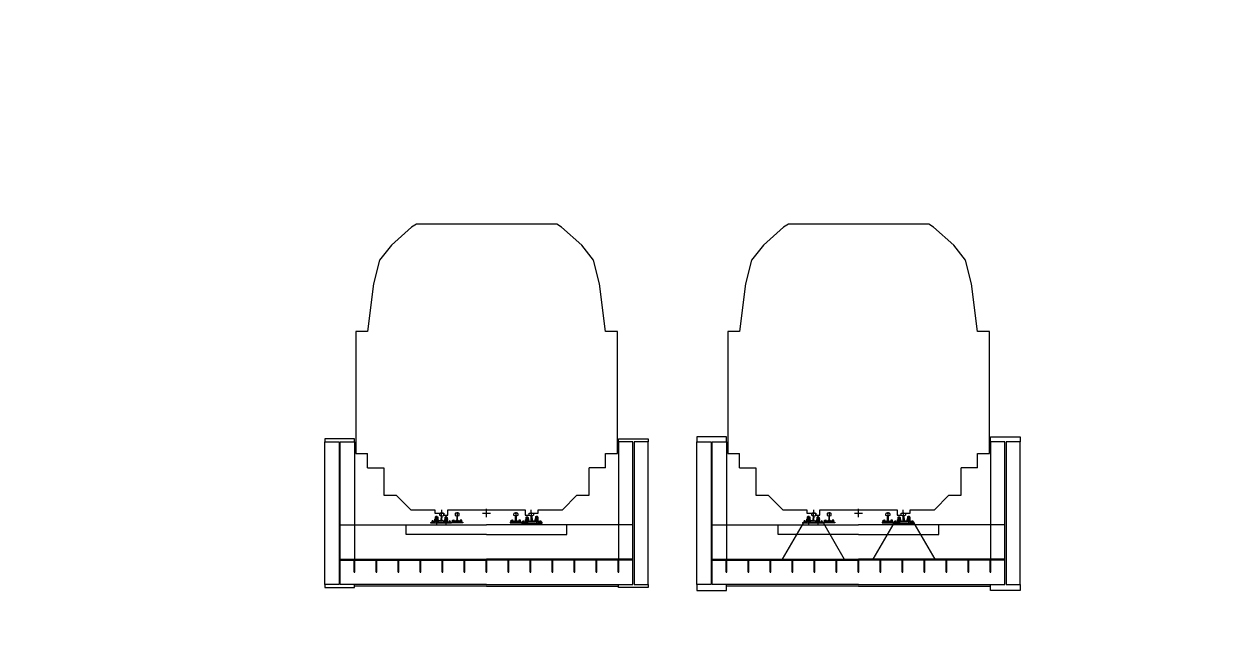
# Model space of a CAD drawing. Header units: millimetres. Extents: x -1069826 to 2704411, y -432732 to 412301.
# Drawn here: x 277816 to 297799, y -105939 to -95668 of the extents above; entities that cross this region are included whole.
import ezdxf

# ---------------------------------------------------------------- set-up
doc = ezdxf.new("R2010")
doc.units = ezdxf.units.MM
doc.header["$LTSCALE"] = 1000
doc.header["$MEASUREMENT"] = 0
doc.layers.add('0-T', color=7, linetype='Continuous')
doc.layers.add('DROGO-T', color=7, linetype='Continuous')

# ---------------------------------------------------------------- blocks, each defined once
blk = doc.blocks.new('SZPKOL')
at = {"color": 0, "linetype": 'ByBlock'}
blk.add_lwpolyline([(12, 4, 0.138548), (-12, 5), (-9, 22), (0, 24), (9, 22)], format="xyb", close=True, dxfattribs=at)
for start, end in [(102.9105, 124.2422), (55.7578, 72.0998)]:
    blk.add_arc((-2, -38), 45.5, start, end, dxfattribs=at)
blk = doc.blocks.new('SRUKOL')
at = {"color": 0, "linetype": 'ByBlock'}
for p, q in [((0, 10), (-22, 10)), ((-22, 10), (-22, 0)), ((-11, 5), (-22, 5)), ((0, 0), (-22, 0)), ((-20, 37), (-20, 24)), ((-20, 24), (-20, 11)), ((-17, 5), (-17, 0)), ((0, 39), (-15, 39)), ((0, 10), (-15, 10)), ((-13, 42), (-10, 44)), ((-13, 39), (-13, 42)), ((-13, 42), (13, 42)), ((-12, 5), (-12, 0)), ((-11, 10), (11, 5)), ((-11, 5), (11, 0)), ((-10, 44), (-10, 38)), ((-10, 44), (10, 44)), ((-10, 37), (-10, 24)), ((-10, 24), (-10, 11)), ((0, 39), (15, 39)), ((0, 10), (15, 10)), ((0, 10), (22, 10)), ((0, 0), (22, 0)), ((13, 42), (10, 44)), ((10, 44), (10, 38)), ((10, 37), (10, 24)), ((10, 24), (10, 11)), ((11, 5), (22, 5)), ((12, 10), (12, 5)), ((13, 39), (13, 42)), ((17, 10), (17, 5)), ((20, 37), (20, 24)), ((20, 24), (20, 11)), ((22, 10), (22, 0))]:
    blk.add_line(p, q, dxfattribs=at)
for centre, radius, start, end in [((-15, 29), 10, 60, 120), ((-15, 20), 10, 240, 300), ((0, -1), 40, 90, 104.6015), ((0, 50), 40, 255.3985, 270), ((0, -1), 40, 75.3985, 90), ((0, 50), 40, 270, 284.6015), ((15, 29), 10, 60, 120), ((15, 20), 10, 240, 300)]:
    blk.add_arc(centre, radius, start, end, dxfattribs=at)
blk = doc.blocks.new('A$C5F112703')
at = {"color": 9, "linetype": 'ByBlock'}
for p, q in [((940, 4869), (600, 4569)), ((1020, 4919), (940, 4869)), ((3380, 4919), (1020, 4919)), ((3460, 4869), (3380, 4919)), ((3800, 4569), (3460, 4869)), ((600, 4569), (400, 4319)), ((4000, 4319), (3800, 4569)), ((400, 4319), (300, 3919)), ((4100, 3919), (4000, 4319)), ((300, 3919), (200, 3119)), ((4200, 3119), (4100, 3919)), ((0, 3119), (0, 1069)), ((200, 3119), (0, 3119)), ((4400, 3119), (4200, 3119)), ((4400, 1069), (4400, 3119)), ((0, 1069), (200, 1069)), ((4200, 1069), (4400, 1069)), ((475, 829), (475, 369)), ((3925, 369), (3925, 829)), ((475, 369), (680, 369)), ((680, 369), (925, 124)), ((3475, 124), (3720, 369)), ((3720, 369), (3925, 369)), ((925, 124), (1333, 124)), ((1333, 124), (1333, 69)), ((1333, 69), (1483, 69)), ((1483, 69), (1483, 31)), ((1483, 31), (1550, 31)), ((1550, 124), (2851, 124)), ((1550, 31), (1550, 124)), ((2851, 124), (2851, 31)), ((2851, 31), (2918, 31)), ((2918, 69), (3068, 69)), ((2918, 31), (2918, 69)), ((3068, 124), (3475, 124)), ((3068, 69), (3068, 124))]:
    blk.add_line(p, q, dxfattribs=at)
at = {"layer": '0-T', "color": 9, "linetype": 'Continuous'}
for p, q in [((200, 829), (200, 1069)), ((4200, 829), (4200, 1069)), ((200, 829), (475, 829)), ((4200, 829), (3925, 829)), ((2131, 69), (2269, 69)), ((2200, 0), (2200, 137))]:
    blk.add_line(p, q, dxfattribs=at)
blk = doc.blocks.new('A$C22AE4A19')
at = {"layer": '0-T', "color": 9, "linetype": 'Continuous'}
blk.add_blockref('A$C5F112703', (0, 0), dxfattribs=at)
blk = doc.blocks.new('A$C5FAB2D53')
at = {"color": 9, "linetype": 'ByBlock'}
for p, q in [((0, 13), (189, 13)), ((0, 0), (0, 13)), ((95, 0), (0, 0)), ((15, 46), (36, 46)), ((15, 13), (15, 46)), ((15, 36), (26, 36)), ((31, 41), (31, 46)), ((46, 28), (31, 26)), ((31, 26), (31, 13)), ((32, 23), (32, 15)), ((32, 15), (157, 15)), ((53, 28), (35, 26)), ((46, 36), (46, 28)), ((60, 150), (60, 125)), ((60, 125), (83, 117)), ((83, 38), (65, 31)), ((105, 164), (85, 164)), ((88, 110), (88, 45)), ((189, 0), (95, 0)), ((102, 45), (102, 110)), ((106, 117), (130, 125)), ((124, 31), (106, 38)), ((130, 125), (130, 150)), ((154, 26), (136, 28)), ((143, 36), (143, 28)), ((143, 28), (158, 26)), ((174, 46), (153, 46)), ((157, 15), (157, 23)), ((158, 41), (158, 46)), ((158, 26), (158, 13)), ((174, 36), (163, 36)), ((174, 13), (174, 46)), ((189, 13), (189, 0)), ((189, 13), (189, 13)), ((987, 13), (987, 0)), ((987, 13), (987, 13)), ((1177, 13), (987, 13)), ((987, 0), (1082, 0)), ((1003, 46), (1024, 46)), ((1003, 13), (1003, 46)), ((1003, 36), (1014, 36)), ((1019, 41), (1019, 46)), ((1034, 28), (1019, 26)), ((1019, 26), (1019, 13)), ((1019, 15), (1019, 23)), ((1144, 15), (1019, 15)), ((1022, 26), (1040, 28)), ((1034, 36), (1034, 28)), ((1047, 125), (1047, 150)), ((1070, 117), (1047, 125)), ((1052, 31), (1071, 38)), ((1072, 164), (1092, 164)), ((1075, 45), (1075, 110)), ((1082, 0), (1177, 0)), ((1089, 110), (1089, 45)), ((1093, 38), (1112, 31)), ((1117, 125), (1094, 117)), ((1117, 150), (1117, 125)), ((1123, 28), (1142, 26)), ((1130, 36), (1130, 28)), ((1130, 28), (1145, 26)), ((1161, 46), (1140, 46)), ((1144, 23), (1144, 15)), ((1145, 41), (1145, 46)), ((1145, 26), (1145, 13)), ((1161, 36), (1150, 36)), ((1161, 13), (1161, 46)), ((1177, 0), (1177, 13))]:
    blk.add_line(p, q, dxfattribs=at)
at = {"color": 9, "linetype": 'Continuous'}
for p, q in [((95, 182), (95, 15)), ((1082, 182), (1082, 15))]:
    blk.add_line(p, q, dxfattribs=at)
at = {"color": 9, "linetype": 'ByBlock'}
for centre, radius, start, end in [((26, 41), 5, 270, 0), ((35, 23), 3, 95.061, 180), ((36, 36), 10, 360, 90), ((50, 68), 40, 275.061, 292.4127), ((72, 150), 12, 104.1437, 180), ((88, 84), 80, 102.4545, 104.1437), ((74, 150), 13, 99.6771, 104.4557), ((88, 84), 80, 92.5054, 101.6782), ((81, 110), 7, 360, 71), ((81, 45), 7, 292.4127, 360), ((109, 110), 7, 109, 180), ((109, 45), 7, 180, 247.5873), ((101, 84), 80, 78.3218, 87.4946), ((115, 150), 13, 75.5443, 80.3229), ((101, 84), 80, 75.8563, 77.5455), ((118, 150), 12, 0, 75.8563), ((140, 68), 40, 247.5873, 264.939), ((153, 36), 10, 90, 180), ((154, 23), 3, 0, 84.939), ((163, 41), 5, 180, 270), ((1014, 41), 5, 270, 0), ((1022, 23), 3, 95.061, 180), ((1024, 36), 10, 360, 90), ((1037, 68), 40, 275.061, 292.4127), ((1059, 150), 12, 104.1437, 180), ((1076, 84), 80, 102.4545, 104.1437), ((1062, 150), 13, 99.6771, 104.4557), ((1076, 84), 80, 92.5054, 101.6782), ((1068, 110), 7, 0, 71), ((1068, 45), 7, 292.4127, 360), ((1096, 110), 7, 109, 180), ((1096, 45), 7, 180, 247.5873), ((1088, 84), 80, 78.3218, 87.4946), ((1102, 150), 13, 75.5443, 80.3229), ((1088, 84), 80, 75.8563, 77.5455), ((1105, 150), 12, 0, 75.8563), ((1127, 68), 40, 247.5873, 264.939), ((1140, 36), 10, 90, 180), ((1141, 23), 3, 0, 84.939), ((1150, 41), 5, 180, 270)]:
    blk.add_arc(centre, radius, start, end, dxfattribs=at)
blk = doc.blocks.new('A$C30C010BB')
at = {"layer": '0-T', "color": 40, "linetype": 'Continuous'}
blk.add_blockref('A$C5FAB2D53', (0, 0), dxfattribs=at)

msp = doc.modelspace()

# ---------------------------------------------------------------- linework, layer by layer
at = {"color": 9, "linetype": 'ByBlock', "lineweight": 25}
for p, q in [((284834.8584, -103886.0617), (284844.7148, -103886.6745)), ((284835.4684, -104037.8119), (284848.1085, -103834.5159)), ((284854.5712, -103887.2874), (284844.7148, -103886.6745)), ((286339.5988, -103887.2874), (286349.4552, -103886.6745)), ((286358.7016, -104037.8119), (286346.0614, -103834.5159)), ((286359.3116, -103886.0617), (286349.4552, -103886.6745)), ((291089.6032, -103886.0617), (291099.4596, -103886.6745)), ((291090.2133, -104037.8119), (291102.8534, -103834.5159)), ((291109.316, -103887.2874), (291099.4596, -103886.6745)), ((292594.3437, -103887.2874), (292604.2001, -103886.6745)), ((292613.4465, -104037.8119), (292600.8063, -103834.5159)), ((292614.0565, -103886.0617), (292604.2001, -103886.6745)), ((284690.9297, -104056.8119), (284690.9297, -104013.4624)), ((284976.6092, -104056.8119), (284976.6092, -104013.4624)), ((286217.5607, -104056.8119), (286217.5607, -104013.4624)), ((286503.2403, -104056.8119), (286503.2403, -104013.4624)), ((290945.6746, -104056.8119), (290945.6746, -104013.4624)), ((291231.3541, -104056.8119), (291231.3541, -104013.4624)), ((292472.3056, -104056.8119), (292472.3056, -104013.4624)), ((292757.9851, -104056.8119), (292757.9851, -104013.4624))]:
    msp.add_line(p, q, dxfattribs=at)
at = {"color": 2, "linetype": 'Continuous', "lineweight": 25}
for p, q in [((283137.085, -104086.6839), (285597.085, -104086.6839)), ((284247.3649, -104246.6839), (284247.3649, -104086.6839)), ((288057.085, -104086.6839), (285597.085, -104086.6839)), ((286946.805, -104246.6839), (286946.805, -104086.6839)), ((289391.8299, -104086.6839), (291851.8299, -104086.6839)), ((290502.1098, -104246.6839), (290502.1098, -104086.6839)), ((294311.8299, -104086.6839), (291851.8299, -104086.6839)), ((293201.5499, -104246.6839), (293201.5499, -104086.6839)), ((285597.085, -104246.6839), (284247.3649, -104246.6839)), ((285597.085, -104246.6839), (286946.805, -104246.6839)), ((291851.8299, -104246.6839), (290502.1098, -104246.6839)), ((291851.8299, -104246.6839), (293201.5499, -104246.6839))]:
    msp.add_line(p, q, dxfattribs=at)
at = {"color": 9, "linetype": 'Continuous', "lineweight": 25}
for p, q in [((284754.5634, -103930.5695), (284754.5634, -104075.9155)), ((284915.2619, -103942.9249), (284915.2619, -104075.9155)), ((286278.9081, -103942.9249), (286278.9081, -104075.9155)), ((286439.6066, -103930.5695), (286439.6066, -104075.9155)), ((291009.3083, -103930.5695), (291009.3083, -104075.9155)), ((291170.0068, -103942.9249), (291170.0068, -104075.9155)), ((292533.653, -103942.9249), (292533.653, -104075.9155)), ((292694.3515, -103930.5695), (292694.3515, -104075.9155))]:
    msp.add_line(p, q, dxfattribs=at)
at = {"color": 9, "linetype": 'ByBlock', "lineweight": 25}
for points in [[(284834.8528, -103886.0616, 0.0400453116), (284822.0832, -103886.8502, 0.0208536297), (284821.0112, -103887.0106, 0.0073706032), (284818.6867, -103887.4096, 0.3436263764), (284808.9143, -103898.4607), (284807.3124, -103924.2259), (284830.0491, -103933.6706, -0.3201025237), (284834.3503, -103940.5694), (284830.3, -104005.7115, -0.3037627518), (284825.5757, -104011.9015), (284806.7132, -104018.3429, -0.0758561922), (284794.8356, -104020.4755), (284776.4855, -104020.957, 0.3885725436), (284773.57, -104023.7698), (284773.0888, -104031.5088), (284897.8479, -104039.2659), (284898.3291, -104031.5269, 0.3885725436), (284895.7844, -104028.3746), (284877.6354, -104025.6237, -0.0758561922), (284866.1134, -104022.0362), (284848.1941, -104013.3078, -0.3037627518), (284844.273, -104006.5803), (284848.3233, -103941.4382, -0.3201025237), (284853.4459, -103935.1253), (284877.1775, -103928.5698), (284878.7794, -103902.8047, 0.3436263764), (284870.4513, -103890.6282, 0.0073706032), (284868.1941, -103889.9442, 0.0208536297), (284867.1503, -103889.6523, 0.0400453116), (284854.5767, -103887.288)], [(286359.3171, -103886.0616, -0.0400453116), (286372.0868, -103886.8502, -0.0208536297), (286373.1588, -103887.0106, -0.0073706032), (286375.4832, -103887.4096, -0.3436263764), (286385.2556, -103898.4607), (286386.8576, -103924.2259), (286364.1209, -103933.6706, 0.3201025237), (286359.8197, -103940.5694), (286363.87, -104005.7115, 0.3037627518), (286368.5943, -104011.9015), (286387.4567, -104018.3429, 0.0758561922), (286399.3344, -104020.4755), (286417.6844, -104020.957, -0.3885725436), (286420.6, -104023.7698), (286421.0811, -104031.5088), (286296.3221, -104039.2659), (286295.8409, -104031.5269, -0.3885725436), (286298.3855, -104028.3746), (286316.5346, -104025.6237, 0.0758561922), (286328.0566, -104022.0362), (286345.9758, -104013.3078, 0.3037627518), (286349.897, -104006.5803), (286345.8467, -103941.4382, 0.3201025237), (286340.724, -103935.1253), (286316.9925, -103928.5698), (286315.3905, -103902.8047, -0.3436263764), (286323.7187, -103890.6282, -0.0073706032), (286325.9758, -103889.9442, -0.0208536297), (286327.0197, -103889.6523, -0.0400453116), (286339.5933, -103887.288)], [(291089.5977, -103886.0616, 0.0400453116), (291076.8281, -103886.8502, 0.0208536297), (291075.7561, -103887.0106, 0.0073706032), (291073.4316, -103887.4096, 0.3436263764), (291063.6592, -103898.4607), (291062.0573, -103924.2259), (291084.794, -103933.6706, -0.3201025237), (291089.0952, -103940.5694), (291085.0449, -104005.7115, -0.3037627518), (291080.3206, -104011.9015), (291061.4581, -104018.3429, -0.0758561922), (291049.5805, -104020.4755), (291031.2304, -104020.957, 0.3885725436), (291028.3149, -104023.7698), (291027.8337, -104031.5088), (291152.5928, -104039.2659), (291153.074, -104031.5269, 0.3885725436), (291150.5293, -104028.3746), (291132.3802, -104025.6237, -0.0758561922), (291120.8583, -104022.0362), (291102.939, -104013.3078, -0.3037627518), (291099.0179, -104006.5803), (291103.0682, -103941.4382, -0.3201025237), (291108.1908, -103935.1253), (291131.9223, -103928.5698), (291133.5243, -103902.8047, 0.3436263764), (291125.1962, -103890.6282, 0.0073706032), (291122.939, -103889.9442, 0.0208536297), (291121.8952, -103889.6523, 0.0400453116), (291109.3216, -103887.288)], [(292614.062, -103886.0616, -0.0400453116), (292626.8317, -103886.8502, -0.0208536297), (292627.9037, -103887.0106, -0.0073706032), (292630.2281, -103887.4096, -0.3436263764), (292640.0005, -103898.4607), (292641.6025, -103924.2259), (292618.8658, -103933.6706, 0.3201025237), (292614.5646, -103940.5694), (292618.6149, -104005.7115, 0.3037627518), (292623.3392, -104011.9015), (292642.2016, -104018.3429, 0.0758561922), (292654.0792, -104020.4755), (292672.4293, -104020.957, -0.3885725436), (292675.3448, -104023.7698), (292675.826, -104031.5088), (292551.0669, -104039.2659), (292550.5858, -104031.5269, -0.3885725436), (292553.1304, -104028.3746), (292571.2795, -104025.6237, 0.0758561922), (292582.8015, -104022.0362), (292600.7207, -104013.3078, 0.3037627518), (292604.6419, -104006.5803), (292600.5916, -103941.4382, 0.3201025237), (292595.4689, -103935.1253), (292571.7374, -103928.5698), (292570.1354, -103902.8047, -0.3436263764), (292578.4636, -103890.6282, -0.0073706032), (292580.7207, -103889.9442, -0.0208536297), (292581.7646, -103889.6523, -0.0400453116), (292594.3382, -103887.288)]]:
    msp.add_lwpolyline(points, format="xyb", dxfattribs=at)
for points in [[(285007.9684, -104048.8119), (285007.9684, -104054.8119, -0.4142135624), (285005.9684, -104056.8119), (284664.9684, -104056.8119, -0.4142135624), (284662.9684, -104054.8119), (284662.9684, -104046.8119, -0.4142135624), (284667.9684, -104041.8119), (284716.9684, -104041.8119, 0.4142135624), (284718.9684, -104039.8119), (284718.9684, -104033.8119, -0.4142135624), (284720.9684, -104031.8119), (284737.1584, -104031.8119, 0.3853135861), (284739.1485, -104030.0109), (284740.9684, -104011.8119), (284768.1584, -104011.8119, -0.3853135861), (284770.1485, -104013.6129), (284772.0057, -104032.1849, 0.3675893215), (284773.8716, -104033.982), (284896.8394, -104041.6277, 0.4032511839), (284898.9536, -104039.8306), (284900.5818, -104023.5482, -0.3853135861), (284902.5719, -104021.7472), (284927.9519, -104021.7472, -0.3853135861), (284929.942, -104023.5482), (284931.7883, -104042.0109, 0.3853135861), (284933.7783, -104043.8119), (285002.9684, -104043.8119, -0.4142135624)], [(284770.1468, -104000.9377, 0.3712473172), (284767.18, -103998.3827), (284742.8275, -103998.3827, 0.3884789017), (284739.8393, -104001.1171), (284737.3111, -104029.5598, -0.3884789017), (284735.3189, -104031.3827), (284726.2835, -104031.3827, -0.4404252002), (284724.2913, -104029.2056), (284727.4496, -103993.6744, -0.3884789017), (284735.4182, -103986.3827), (284775.7919, -103986.3827, -0.3712473172), (284780.7365, -103990.641), (284783.2195, -104006.8979, 0.2821906733), (284786.583, -104010.8996), (284788.4786, -104011.5314, -0.2888244162), (284789.8307, -104013.1807), (284790.4228, -104017.9181, -0.4182312619), (284788.6591, -104020.1539), (284774.6658, -104020.7963, -0.4030592776), (284772.4671, -104019.1053)], [(284899.6785, -104010.8731, -0.3712473172), (284902.6453, -104008.3181), (284926.9977, -104008.3181, -0.3884789017), (284929.9859, -104011.0525), (284932.5142, -104039.4952, 0.3884789017), (284934.5063, -104041.3181), (284943.5418, -104041.3181, 0.4404252002), (284945.534, -104039.141), (284942.3756, -104003.6098, 0.3884789017), (284934.407, -103996.3181), (284894.0334, -103996.3181, 0.3712473172), (284889.0887, -104000.5764), (284887.1823, -104013.2859, -0.2821906733), (284883.8188, -104017.2877), (284881.9232, -104017.9195, 0.2888244162), (284880.5711, -104019.5688), (284879.979, -104024.3062, 0.4182312619), (284881.7427, -104026.542), (284895.1595, -104028.0327, 0.4030592776), (284897.3582, -104026.3417)], [(286186.2016, -104048.8119), (286186.2016, -104054.8119, 0.4142135624), (286188.2016, -104056.8119), (286529.2016, -104056.8119, 0.4142135624), (286531.2016, -104054.8119), (286531.2016, -104046.8119, 0.4142135624), (286526.2016, -104041.8119), (286477.2016, -104041.8119, -0.4142135624), (286475.2016, -104039.8119), (286475.2016, -104033.8119, 0.4142135624), (286473.2016, -104031.8119), (286457.0116, -104031.8119, -0.3853135861), (286455.0215, -104030.0109), (286453.2016, -104011.8119), (286426.0116, -104011.8119, 0.3853135861), (286424.0215, -104013.6129), (286422.1643, -104032.1849, -0.3675893215), (286420.2983, -104033.982), (286297.3306, -104041.6277, -0.4032511839), (286295.2164, -104039.8306), (286293.5882, -104023.5482, 0.3853135861), (286291.5981, -104021.7472), (286266.218, -104021.7472, 0.3853135861), (286264.228, -104023.5482), (286262.3817, -104042.0109, -0.3853135861), (286260.3916, -104043.8119), (286191.2016, -104043.8119, 0.4142135624)], [(286294.4915, -104010.8731, 0.3712473172), (286291.5247, -104008.3181), (286267.1722, -104008.3181, 0.3884789017), (286264.184, -104011.0525), (286261.6558, -104039.4952, -0.3884789017), (286259.6636, -104041.3181), (286250.6281, -104041.3181, -0.4404252002), (286248.636, -104039.141), (286251.7943, -104003.6098, -0.3884789017), (286259.7629, -103996.3181), (286300.1365, -103996.3181, -0.3712473172), (286305.0812, -104000.5764), (286306.9877, -104013.2859, 0.2821906733), (286310.3512, -104017.2877), (286312.2467, -104017.9195, -0.2888244162), (286313.5988, -104019.5688), (286314.191, -104024.3062, -0.4182312619), (286312.4273, -104026.542), (286299.0105, -104028.0327, -0.4030592776), (286296.8118, -104026.3417)], [(286424.0232, -104000.9377, -0.3712473172), (286426.99, -103998.3827), (286451.3424, -103998.3827, -0.3884789017), (286454.3306, -104001.1171), (286456.8589, -104029.5598, 0.3884789017), (286458.851, -104031.3827), (286467.8865, -104031.3827, 0.4404252002), (286469.8786, -104029.2056), (286466.7203, -103993.6744, 0.3884789017), (286458.7517, -103986.3827), (286418.3781, -103986.3827, 0.3712473172), (286413.4334, -103990.641), (286410.9505, -104006.8979, -0.2821906733), (286407.5869, -104010.8996), (286405.6914, -104011.5314, 0.2888244162), (286404.3393, -104013.1807), (286403.7471, -104017.9181, 0.4182312619), (286405.5108, -104020.1539), (286419.5041, -104020.7963, 0.4030592776), (286421.7029, -104019.1053)], [(291262.7133, -104048.8119), (291262.7133, -104054.8119, -0.4142135624), (291260.7133, -104056.8119), (290919.7133, -104056.8119, -0.4142135624), (290917.7133, -104054.8119), (290917.7133, -104046.8119, -0.4142135624), (290922.7133, -104041.8119), (290971.7133, -104041.8119, 0.4142135624), (290973.7133, -104039.8119), (290973.7133, -104033.8119, -0.4142135624), (290975.7133, -104031.8119), (290991.9033, -104031.8119, 0.3853135861), (290993.8934, -104030.0109), (290995.7133, -104011.8119), (291022.9033, -104011.8119, -0.3853135861), (291024.8934, -104013.6129), (291026.7506, -104032.1849, 0.3675893215), (291028.6165, -104033.982), (291151.5843, -104041.6277, 0.4032511839), (291153.6985, -104039.8306), (291155.3267, -104023.5482, -0.3853135861), (291157.3168, -104021.7472), (291182.6968, -104021.7472, -0.3853135861), (291184.6869, -104023.5482), (291186.5332, -104042.0109, 0.3853135861), (291188.5232, -104043.8119), (291257.7133, -104043.8119, -0.4142135624)], [(291024.8917, -104000.9377, 0.3712473172), (291021.9249, -103998.3827), (290997.5724, -103998.3827, 0.3884789017), (290994.5842, -104001.1171), (290992.056, -104029.5598, -0.3884789017), (290990.0638, -104031.3827), (290981.0283, -104031.3827, -0.4404252002), (290979.0362, -104029.2056), (290982.1945, -103993.6744, -0.3884789017), (290990.1631, -103986.3827), (291030.5367, -103986.3827, -0.3712473172), (291035.4814, -103990.641), (291037.9644, -104006.8979, 0.2821906733), (291041.3279, -104010.8996), (291043.2234, -104011.5314, -0.2888244162), (291044.5755, -104013.1807), (291045.1677, -104017.9181, -0.4182312619), (291043.404, -104020.1539), (291029.4107, -104020.7963, -0.4030592776), (291027.212, -104019.1053)], [(291154.4234, -104010.8731, -0.3712473172), (291157.3902, -104008.3181), (291181.7426, -104008.3181, -0.3884789017), (291184.7308, -104011.0525), (291187.2591, -104039.4952, 0.3884789017), (291189.2512, -104041.3181), (291198.2867, -104041.3181, 0.4404252002), (291200.2789, -104039.141), (291197.1205, -104003.6098, 0.3884789017), (291189.1519, -103996.3181), (291148.7783, -103996.3181, 0.3712473172), (291143.8336, -104000.5764), (291141.9272, -104013.2859, -0.2821906733), (291138.5636, -104017.2877), (291136.6681, -104017.9195, 0.2888244162), (291135.316, -104019.5688), (291134.7239, -104024.3062, 0.4182312619), (291136.4876, -104026.542), (291149.9043, -104028.0327, 0.4030592776), (291152.1031, -104026.3417)], [(292440.9465, -104048.8119), (292440.9465, -104054.8119, 0.4142135624), (292442.9465, -104056.8119), (292783.9465, -104056.8119, 0.4142135624), (292785.9465, -104054.8119), (292785.9465, -104046.8119, 0.4142135624), (292780.9465, -104041.8119), (292731.9465, -104041.8119, -0.4142135624), (292729.9465, -104039.8119), (292729.9465, -104033.8119, 0.4142135624), (292727.9465, -104031.8119), (292711.7565, -104031.8119, -0.3853135861), (292709.7664, -104030.0109), (292707.9465, -104011.8119), (292680.7565, -104011.8119, 0.3853135861), (292678.7664, -104013.6129), (292676.9092, -104032.1849, -0.3675893215), (292675.0432, -104033.982), (292552.0755, -104041.6277, -0.4032511839), (292549.9613, -104039.8306), (292548.3331, -104023.5482, 0.3853135861), (292546.343, -104021.7472), (292520.9629, -104021.7472, 0.3853135861), (292518.9729, -104023.5482), (292517.1266, -104042.0109, -0.3853135861), (292515.1365, -104043.8119), (292445.9465, -104043.8119, 0.4142135624)], [(292549.2364, -104010.8731, 0.3712473172), (292546.2696, -104008.3181), (292521.9171, -104008.3181, 0.3884789017), (292518.9289, -104011.0525), (292516.4007, -104039.4952, -0.3884789017), (292514.4085, -104041.3181), (292505.373, -104041.3181, -0.4404252002), (292503.3809, -104039.141), (292506.5392, -104003.6098, -0.3884789017), (292514.5078, -103996.3181), (292554.8814, -103996.3181, -0.3712473172), (292559.8261, -104000.5764), (292561.7325, -104013.2859, 0.2821906733), (292565.0961, -104017.2877), (292566.9916, -104017.9195, -0.2888244162), (292568.3437, -104019.5688), (292568.9359, -104024.3062, -0.4182312619), (292567.1722, -104026.542), (292553.7554, -104028.0327, -0.4030592776), (292551.5567, -104026.3417)], [(292678.7681, -104000.9377, -0.3712473172), (292681.7349, -103998.3827), (292706.0873, -103998.3827, -0.3884789017), (292709.0755, -104001.1171), (292711.6038, -104029.5598, 0.3884789017), (292713.5959, -104031.3827), (292722.6314, -104031.3827, 0.4404252002), (292724.6235, -104029.2056), (292721.4652, -103993.6744, 0.3884789017), (292713.4966, -103986.3827), (292673.123, -103986.3827, 0.3712473172), (292668.1783, -103990.641), (292665.6954, -104006.8979, -0.2821906733), (292662.3318, -104010.8996), (292660.4363, -104011.5314, 0.2888244162), (292659.0842, -104013.1807), (292658.492, -104017.9181, 0.4182312619), (292660.2557, -104020.1539), (292674.249, -104020.7963, 0.4030592776), (292676.4478, -104019.1053)]]:
    msp.add_lwpolyline(points, format="xyb", close=True, dxfattribs=at)
at = {"layer": '0-T', "color": 9, "linetype": 'Continuous', "lineweight": 25}
for p, q in [((285597.085, -105087.9441), (283377.085, -105087.9441)), ((285597.085, -105087.9441), (287817.085, -105087.9441)), ((291851.8299, -105087.9441), (289631.8299, -105087.9441)), ((291851.8299, -105087.9441), (294071.8299, -105087.9441)), ((285597.085, -105112.9441), (283377.085, -105112.9441)), ((285597.085, -105112.9441), (287817.085, -105112.9441)), ((291851.8299, -105112.9441), (289631.8299, -105112.9441)), ((291851.8299, -105112.9441), (294071.8299, -105112.9441))]:
    msp.add_line(p, q, dxfattribs=at)
at = {"layer": 'DROGO-T', "color": 9, "linetype": 'Continuous', "lineweight": 25}
for p, q in [((282877.085, -105087.9441), (282877.085, -102688.1941)), ((283377.085, -102688.1941), (283377.085, -104662.9441)), ((287817.085, -102688.1941), (287817.085, -104662.9441)), ((288317.085, -105087.9441), (288317.085, -102688.1941)), ((289131.8299, -105087.9441), (289131.8299, -102688.1941)), ((289631.8299, -102688.1941), (289631.8299, -104662.9441)), ((294071.8299, -102688.1941), (294071.8299, -104662.9441)), ((294571.8299, -105087.9441), (294571.8299, -102688.1941)), ((283137.085, -104662.9441), (285597.085, -104662.9441)), ((283137.085, -104678.9441), (285597.085, -104678.9441)), ((288057.085, -104662.9441), (285597.085, -104662.9441)), ((288057.085, -104678.9441), (285597.085, -104678.9441)), ((289391.8299, -104662.9441), (291851.8299, -104662.9441)), ((289391.8299, -104678.9441), (291851.8299, -104678.9441)), ((294311.8299, -104662.9441), (291851.8299, -104662.9441)), ((294311.8299, -104678.9441), (291851.8299, -104678.9441))]:
    msp.add_line(p, q, dxfattribs=at)
at = {"layer": 'DROGO-T', "color": 1, "linetype": 'Continuous', "lineweight": 25}
for p, q in [((290919.7133, -104056.8119), (290569.7626, -104662.9441)), ((291260.7133, -104056.8119), (291610.6639, -104662.9441)), ((292442.9465, -104056.8119), (292092.9959, -104662.9441)), ((292783.9465, -104056.8119), (293133.8971, -104662.9441)), ((283371.085, -104878.9441), (283371.085, -104678.9441)), ((283383.085, -104878.9441), (283383.085, -104678.9441)), ((283741.085, -104878.9441), (283741.085, -104678.9441)), ((283753.085, -104878.9441), (283753.085, -104678.9441)), ((284111.085, -104878.9441), (284111.085, -104678.9441)), ((284123.085, -104878.9441), (284123.085, -104678.9441)), ((284481.085, -104878.9441), (284481.085, -104678.9441)), ((284493.085, -104878.9441), (284493.085, -104678.9441)), ((284851.085, -104878.9441), (284851.085, -104678.9441)), ((284863.085, -104878.9441), (284863.085, -104678.9441)), ((285221.085, -104878.9441), (285221.085, -104678.9441)), ((285233.085, -104878.9441), (285233.085, -104678.9441)), ((285591.085, -104878.9441), (285591.085, -104678.9441)), ((285603.085, -104878.9441), (285603.085, -104678.9441)), ((285961.085, -104878.9441), (285961.085, -104678.9441)), ((285973.085, -104878.9441), (285973.085, -104678.9441)), ((286331.085, -104878.9441), (286331.085, -104678.9441)), ((286343.085, -104878.9441), (286343.085, -104678.9441)), ((286701.085, -104878.9441), (286701.085, -104678.9441)), ((286713.085, -104878.9441), (286713.085, -104678.9441)), ((287071.085, -104878.9441), (287071.085, -104678.9441)), ((287083.085, -104878.9441), (287083.085, -104678.9441)), ((287441.085, -104878.9441), (287441.085, -104678.9441)), ((287453.085, -104878.9441), (287453.085, -104678.9441)), ((287811.085, -104878.9441), (287811.085, -104678.9441)), ((287823.085, -104878.9441), (287823.085, -104678.9441)), ((289625.8299, -104878.9441), (289625.8299, -104678.9441)), ((289637.8299, -104878.9441), (289637.8299, -104678.9441)), ((289995.8299, -104878.9441), (289995.8299, -104678.9441)), ((290007.8299, -104878.9441), (290007.8299, -104678.9441)), ((290365.8299, -104878.9441), (290365.8299, -104678.9441)), ((290377.8299, -104878.9441), (290377.8299, -104678.9441)), ((290735.8299, -104878.9441), (290735.8299, -104678.9441)), ((290747.8299, -104878.9441), (290747.8299, -104678.9441)), ((291105.8299, -104878.9441), (291105.8299, -104678.9441)), ((291117.8299, -104878.9441), (291117.8299, -104678.9441)), ((291475.8299, -104878.9441), (291475.8299, -104678.9441)), ((291487.8299, -104878.9441), (291487.8299, -104678.9441)), ((291845.8299, -104878.9441), (291845.8299, -104678.9441)), ((291857.8299, -104878.9441), (291857.8299, -104678.9441)), ((292215.8299, -104878.9441), (292215.8299, -104678.9441)), ((292227.8299, -104878.9441), (292227.8299, -104678.9441)), ((292585.8299, -104878.9441), (292585.8299, -104678.9441)), ((292597.8299, -104878.9441), (292597.8299, -104678.9441)), ((292955.8299, -104878.9441), (292955.8299, -104678.9441)), ((292967.8299, -104878.9441), (292967.8299, -104678.9441)), ((293325.8299, -104878.9441), (293325.8299, -104678.9441)), ((293337.8299, -104878.9441), (293337.8299, -104678.9441)), ((293695.8299, -104878.9441), (293695.8299, -104678.9441)), ((293707.8299, -104878.9441), (293707.8299, -104678.9441)), ((294065.8299, -104878.9441), (294065.8299, -104678.9441)), ((294077.8299, -104878.9441), (294077.8299, -104678.9441)), ((283371.085, -104878.9441), (283383.085, -104878.9441)), ((283741.085, -104878.9441), (283753.085, -104878.9441)), ((284111.085, -104878.9441), (284123.085, -104878.9441)), ((284481.085, -104878.9441), (284493.085, -104878.9441)), ((284851.085, -104878.9441), (284863.085, -104878.9441)), ((285221.085, -104878.9441), (285233.085, -104878.9441)), ((285591.085, -104878.9441), (285603.085, -104878.9441)), ((285961.085, -104878.9441), (285973.085, -104878.9441)), ((286331.085, -104878.9441), (286343.085, -104878.9441)), ((286701.085, -104878.9441), (286713.085, -104878.9441)), ((287071.085, -104878.9441), (287083.085, -104878.9441)), ((287441.085, -104878.9441), (287453.085, -104878.9441)), ((287811.085, -104878.9441), (287823.085, -104878.9441)), ((289625.8299, -104878.9441), (289637.8299, -104878.9441)), ((289995.8299, -104878.9441), (290007.8299, -104878.9441)), ((290365.8299, -104878.9441), (290377.8299, -104878.9441)), ((290735.8299, -104878.9441), (290747.8299, -104878.9441)), ((291105.8299, -104878.9441), (291117.8299, -104878.9441)), ((291475.8299, -104878.9441), (291487.8299, -104878.9441)), ((291845.8299, -104878.9441), (291857.8299, -104878.9441)), ((292215.8299, -104878.9441), (292227.8299, -104878.9441)), ((292585.8299, -104878.9441), (292597.8299, -104878.9441)), ((292955.8299, -104878.9441), (292967.8299, -104878.9441)), ((293325.8299, -104878.9441), (293337.8299, -104878.9441)), ((293695.8299, -104878.9441), (293707.8299, -104878.9441)), ((294065.8299, -104878.9441), (294077.8299, -104878.9441))]:
    msp.add_line(p, q, dxfattribs=at)
at = {"layer": 'DROGO-T', "color": 9, "linetype": 'Continuous', "lineweight": 25}
for points in [[(283377.085, -102637.9441), (282877.085, -102637.9441), (282877.085, -102687.9441), (283117.085, -102687.9441), (283117.085, -105087.9441), (282877.085, -105087.9441), (282877.085, -105137.9441), (283377.085, -105137.9441), (283377.085, -105087.9441), (283137.085, -105087.9441), (283137.085, -102687.9441), (283377.085, -102687.9441)], [(287817.085, -102637.9441), (288317.085, -102637.9441), (288317.085, -102687.9441), (288077.085, -102687.9441), (288077.085, -105087.9441), (288317.085, -105087.9441), (288317.085, -105137.9441), (287817.085, -105137.9441), (287817.085, -105087.9441), (288057.085, -105087.9441), (288057.085, -102687.9441), (287817.085, -102687.9441)], [(289631.8299, -102607.9441), (289131.8299, -102607.9441), (289131.8299, -102687.9441), (289371.8299, -102687.9441), (289371.8299, -105087.9441), (289131.8299, -105087.9441), (289131.8299, -105187.9441), (289631.8299, -105187.9441), (289631.8299, -105087.9441), (289391.8299, -105087.9441), (289391.8299, -102687.9441), (289631.8299, -102687.9441)], [(294071.8299, -102607.9441), (294571.8299, -102607.9441), (294571.8299, -102687.9441), (294331.8299, -102687.9441), (294331.8299, -105087.9441), (294571.8299, -105087.9441), (294571.8299, -105187.9441), (294071.8299, -105187.9441), (294071.8299, -105087.9441), (294311.8299, -105087.9441), (294311.8299, -102687.9441), (294071.8299, -102687.9441)]]:
    msp.add_lwpolyline(points, close=True, dxfattribs=at)
at = {"layer": 'DROGO-T', "color": 1, "linetype": 'Continuous', "lineweight": 25}
msp.add_circle((288676.0295, -97786.9068), 37529.6709, dxfattribs=at)

# ---------------------------------------------------------------- block references
at = {"color": 9, "linetype": 'ByBlock', "lineweight": 25, "xscale": -1}
for name, p in [('SZPKOL', (284690.4297, -104041.8119)), ('SRUKOL', (284755.6748, -103986.3827)), ('SRUKOL', (284916.3734, -103996.3181)), ('SZPKOL', (284976.6092, -104043.8119)), ('SZPKOL', (290945.1746, -104041.8119)), ('SRUKOL', (291010.4197, -103986.3827)), ('SRUKOL', (291171.1182, -103996.3181)), ('SZPKOL', (291231.3541, -104043.8119))]:
    msp.add_blockref(name, p, dxfattribs=at)
at = {"color": 9, "linetype": 'ByBlock', "lineweight": 25}
for name, p in [('SZPKOL', (286217.5607, -104043.8119)), ('SRUKOL', (286277.7966, -103996.3181)), ('SRUKOL', (286438.4951, -103986.3827)), ('SZPKOL', (286503.7403, -104041.8119)), ('SZPKOL', (292472.3056, -104043.8119)), ('SRUKOL', (292532.5415, -103996.3181)), ('SRUKOL', (292693.24, -103986.3827)), ('SZPKOL', (292758.4851, -104041.8119))]:
    msp.add_blockref(name, p, dxfattribs=at)
at = {"layer": '0-T', "color": 9, "linetype": 'Continuous', "lineweight": 25}
for name, p in [('A$C22AE4A19', (283396.8049, -103955.2041)), ('A$C22AE4A19', (289651.5498, -103955.2041)), ('A$C30C010BB', (285008.4972, -104051.0991)), ('A$C30C010BB', (291263.2421, -104051.0991))]:
    msp.add_blockref(name, p, dxfattribs=at)

doc.saveas('drawing.dxf')
